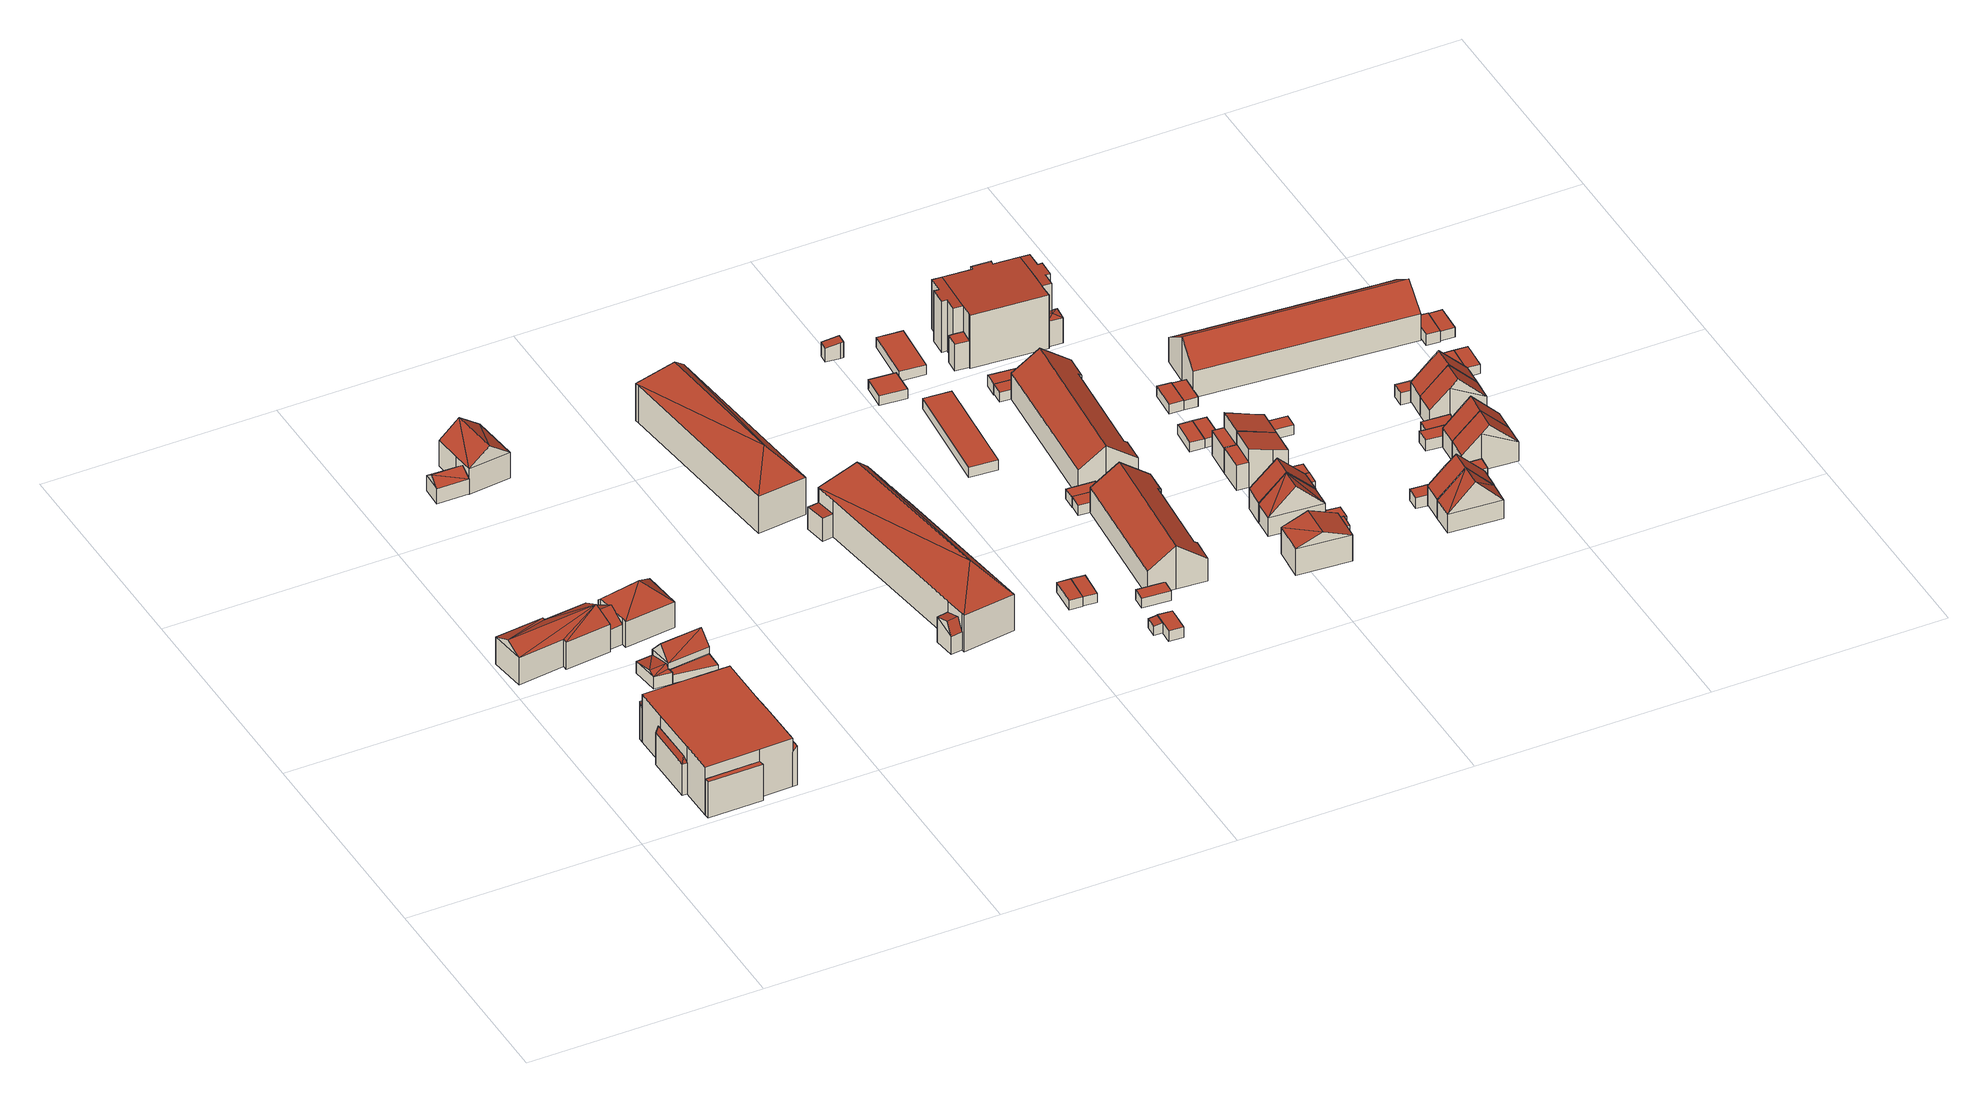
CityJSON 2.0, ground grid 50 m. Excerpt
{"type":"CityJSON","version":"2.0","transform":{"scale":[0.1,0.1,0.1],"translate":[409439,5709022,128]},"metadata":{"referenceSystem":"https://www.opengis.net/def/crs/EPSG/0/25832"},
"CityObjects":{
"building1":{"type":"Building","attributes":{"Gemeindeschluessel":"05978036","Geometrietyp2DReferenz":"3000","function":"31001_1000"},"children":["building1-1","building1-2","building1-3","building1-4","building1-5","building1-6"]},
"building1-1":{"type":"BuildingPart","attributes":{"roofType":"2100","measuredHeight":8.84},"parents":["building1"],"geometry":[{"type":"MultiSurface","lod":"2","boundaries":[[[0,1,2,3]],[[1,4,5,2]],[[4,6,7,5]],[[4,1,0,6]],[[7,3,2,5]],[[0,3,7,6]]],"semantics":{"surfaces":[{"type":"WallSurface"},{"type":"RoofSurface"},{"type":"GroundSurface"},{"type":"ClosureSurface"}],"values":[0,0,0,1,2,3]}}]},
"building1-2":{"type":"BuildingPart","attributes":{"roofType":"1000","measuredHeight":8.5},"parents":["building1"],"geometry":[{"type":"MultiSurface","lod":"2","boundaries":[[[8,9,10,11]],[[9,12,13,10]],[[14,8,11,15]],[[14,12,9,8]],[[11,10,13,15]],[[15,13,12,14]]],"semantics":{"surfaces":[{"type":"WallSurface"},{"type":"RoofSurface"},{"type":"GroundSurface"},{"type":"ClosureSurface"}],"values":[0,0,0,1,2,3]}}]},
"building1-3":{"type":"BuildingPart","attributes":{"roofType":"5000","measuredHeight":8.87},"parents":["building1"],"geometry":[{"type":"MultiSurface","lod":"2","boundaries":[[[16,17,18]],[[17,19,20,18]],[[19,21,22,20]],[[21,23,24,22]],[[23,25,26,24]],[[25,27,26]],[[23,21,19,28]],[[19,17,28]],[[17,16,27,25,23,28]],[[18,20,22,24,26]],[[16,18,26,27]]],"semantics":{"surfaces":[{"type":"WallSurface"},{"type":"RoofSurface"},{"type":"GroundSurface"},{"type":"ClosureSurface"}],"values":[0,0,0,0,0,0,1,1,1,2,3]}}]},
"building1-4":{"type":"BuildingPart","attributes":{"roofType":"2100","measuredHeight":9.19},"parents":["building1"],"geometry":[{"type":"MultiSurface","lod":"2","boundaries":[[[29,30,31,32]],[[33,34,35,36]],[[34,29,32,35]],[[34,33,30,29]],[[32,31,36,35]],[[36,31,30,33]]],"semantics":{"surfaces":[{"type":"WallSurface"},{"type":"RoofSurface"},{"type":"GroundSurface"},{"type":"ClosureSurface"}],"values":[0,0,0,1,2,3]}}]},
"building1-5":{"type":"BuildingPart","attributes":{"roofType":"1000","measuredHeight":11.31},"parents":["building1"],"geometry":[{"type":"MultiSurface","lod":"2","boundaries":[[[37,26,27]],[[37,38,0,3,26]],[[39,40,41,42,7,6]],[[43,44,33,36,45,46]],[[47,48,14,15,31,30]],[[49,50,18,13,12]],[[50,16,18]],[[49,48,47,44,43,40,39,38,37,50]],[[26,3,7,42,45,36,31,15,13,18]],[[27,16,50,37]],[[27,26,18,16]],[[6,0,38,39]],[[6,7,3,0]],[[46,41,40,43]],[[46,45,42,41]],[[30,33,44,47]],[[30,31,36,33]],[[12,14,48,49]],[[12,13,15,14]]],"semantics":{"surfaces":[{"type":"WallSurface"},{"type":"RoofSurface"},{"type":"GroundSurface"},{"type":"ClosureSurface"}],"values":[0,0,0,0,0,0,0,1,2,0,3,0,3,0,3,0,3,0,3]}}]},
"building1-6":{"type":"BuildingPart","attributes":{"roofType":"2100","measuredHeight":9.2},"parents":["building1"],"geometry":[{"type":"MultiSurface","lod":"2","boundaries":[[[41,51,52,42]],[[51,53,54,52]],[[53,46,45,54]],[[46,53,51,41]],[[42,52,54,45]],[[42,45,46,41]]],"semantics":{"surfaces":[{"type":"WallSurface"},{"type":"RoofSurface"},{"type":"GroundSurface"},{"type":"ClosureSurface"}],"values":[0,0,0,1,2,3]}}]},
"building2":{"type":"Building","attributes":{"Gemeindeschluessel":"05978036","Geometrietyp2DReferenz":"3000","function":"31001_1000","roofType":"5000","measuredHeight":8.28},"geometry":[{"type":"MultiSurface","lod":"2","boundaries":[[[55,56,57,58]],[[56,59,60,57]],[[59,61,62,60]],[[61,63,64,62]],[[63,65,66,64]],[[65,67,68,66]],[[67,69,70,68]],[[69,55,58,70]],[[59,71,61]],[[59,72,71]],[[56,72,59]],[[72,56,55]],[[71,65,63]],[[71,67,65]],[[71,69,67]],[[69,71,72]],[[63,61,71]],[[55,69,72]],[[58,57,60,62,64,66,68,70]]],"semantics":{"surfaces":[{"type":"WallSurface"},{"type":"RoofSurface"},{"type":"GroundSurface"}],"values":[0,0,0,0,0,0,0,0,1,1,1,1,1,1,1,1,0,0,2]}}]},
"building3":{"type":"Building","attributes":{"Gemeindeschluessel":"05978036","Geometrietyp2DReferenz":"3000","function":"31001_2460","roofType":"5000","measuredHeight":3.54},"geometry":[{"type":"MultiSurface","lod":"2","boundaries":[[[73,74,75,76]],[[74,77,78,75]],[[77,79,80,78]],[[79,81,82,80]],[[81,83,84,82]],[[83,73,76,84]],[[73,85,86]],[[85,73,83]],[[74,79,77]],[[74,81,79]],[[86,81,74]],[[81,86,85]],[[74,73,86]],[[83,81,85]],[[76,75,78,80,82,84]]],"semantics":{"surfaces":[{"type":"WallSurface"},{"type":"RoofSurface"},{"type":"GroundSurface"}],"values":[0,0,0,0,0,0,1,1,1,1,1,1,0,0,2]}}]},
"building4":{"type":"Building","attributes":{"Gemeindeschluessel":"05978036","Geometrietyp2DReferenz":"3000","function":"51009_1610","roofType":"2100","measuredHeight":2.32},"geometry":[{"type":"MultiSurface","lod":"2","boundaries":[[[87,88,89,90]],[[88,91,92,89]],[[91,93,94,92]],[[93,87,90,94]],[[93,91,88,87]],[[90,89,92,94]]],"semantics":{"surfaces":[{"type":"WallSurface"},{"type":"RoofSurface"},{"type":"GroundSurface"}],"values":[0,0,0,0,1,2]}}]},
"building5":{"type":"Building","attributes":{"Gemeindeschluessel":"05978036","Geometrietyp2DReferenz":"3000","function":"31001_1000","roofType":"5000","measuredHeight":7.01},"geometry":[{"type":"MultiSurface","lod":"2","boundaries":[[[95,96,97,98]],[[96,99,90,97]],[[99,100,101,90]],[[100,95,98,101]],[[102,103,96,95]],[[100,103,102]],[[103,100,99]],[[95,100,102]],[[99,96,103]],[[98,97,90,101]]],"semantics":{"surfaces":[{"type":"WallSurface"},{"type":"RoofSurface"},{"type":"GroundSurface"}],"values":[0,0,0,0,1,1,1,0,0,2]}}]},
"building6":{"type":"Building","attributes":{"Gemeindeschluessel":"05978036","Geometrietyp2DReferenz":"3000","function":"31001_1000"},"children":["building6-1","building6-2"]},
"building6-1":{"type":"BuildingPart","attributes":{"roofType":"4000","measuredHeight":10.62},"parents":["building6"],"geometry":[{"type":"MultiSurface","lod":"2","boundaries":[[[104,105,106,107]],[[105,108,109,106]],[[108,110,111,109]],[[110,112,113,114,111]],[[115,116,117,118,119]],[[116,104,107,117]],[[108,105,120]],[[110,108,120]],[[121,122,123,124,112,110,120]],[[105,104,116,115,121,120]],[[107,106,109,111,114,125,126,118,117]],[[127,122,121]],[[124,113,112]],[[125,114,113,124,123]],[[126,125,123,122,127]],[[115,119,127,121]],[[126,127,119,118]]],"semantics":{"surfaces":[{"type":"WallSurface"},{"type":"RoofSurface"},{"type":"GroundSurface"},{"type":"ClosureSurface"}],"values":[0,0,0,0,0,0,1,1,1,1,2,0,0,3,3,0,3]}}]},
"building6-2":{"type":"BuildingPart","attributes":{"roofType":"3100","measuredHeight":7.01},"parents":["building6"],"geometry":[{"type":"MultiSurface","lod":"2","boundaries":[[[113,128,129,114]],[[128,130,131,129]],[[130,132,133,131]],[[132,119,118,133]],[[130,128,113,124,134]],[[134,122,127,119,132,130]],[[125,114,129,131,133,118,126]],[[124,123,134]],[[113,114,125,123,124]],[[123,122,134]],[[125,126,127,122,123]],[[126,118,119,127]]],"semantics":{"surfaces":[{"type":"WallSurface"},{"type":"RoofSurface"},{"type":"GroundSurface"},{"type":"ClosureSurface"}],"values":[0,0,0,0,1,1,2,0,3,0,3,3]}}]},
"building7":{"type":"Building","attributes":{"Gemeindeschluessel":"05978036","Geometrietyp2DReferenz":"3000","function":"31001_1310","roofType":"3100","measuredHeight":5.34},"geometry":[{"type":"MultiSurface","lod":"2","boundaries":[[[135,136,137,138]],[[136,139,140,137]],[[139,141,142,140]],[[141,135,138,142]],[[139,136,143]],[[135,141,144]],[[143,135,144]],[[135,143,136]],[[139,144,141]],[[144,139,143]],[[138,137,140,142]]],"semantics":{"surfaces":[{"type":"WallSurface"},{"type":"RoofSurface"},{"type":"GroundSurface"}],"values":[0,0,0,0,0,0,1,1,1,1,2]}}]},
"building8":{"type":"Building","attributes":{"Gemeindeschluessel":"05978036","Geometrietyp2DReferenz":"3000","function":"31001_1000","roofType":"3100","measuredHeight":9.46},"geometry":[{"type":"MultiSurface","lod":"2","boundaries":[[[145,146,147,148]],[[146,149,150,147]],[[149,151,152,150]],[[151,153,154,152]],[[153,145,148,154]],[[153,155,145]],[[155,153,156]],[[156,146,155]],[[146,156,151,149]],[[145,155,146]],[[156,153,151]],[[148,147,150,152,154]]],"semantics":{"surfaces":[{"type":"WallSurface"},{"type":"RoofSurface"},{"type":"GroundSurface"}],"values":[0,0,0,0,0,1,1,1,1,0,0,2]}}]},
"building9":{"type":"Building","attributes":{"Gemeindeschluessel":"05978036","Geometrietyp2DReferenz":"3000","function":"31001_1000","roofType":"3200","measuredHeight":14.98},"geometry":[{"type":"MultiSurface","lod":"2","boundaries":[[[157,158,159,160]],[[158,161,162,159]],[[161,163,164,162]],[[163,165,166,164]],[[165,157,160,166]],[[158,157,167]],[[165,163,168]],[[167,165,168]],[[165,167,157]],[[163,167,168]],[[167,163,161,158]],[[160,159,162,164,166]]],"semantics":{"surfaces":[{"type":"WallSurface"},{"type":"RoofSurface"},{"type":"GroundSurface"}],"values":[0,0,0,0,0,1,1,1,1,1,1,2]}}]},
"building10":{"type":"Building","attributes":{"Gemeindeschluessel":"05978036","Geometrietyp2DReferenz":"3000","function":"31001_1000"},"children":["building10-1","building10-2","building10-3"]},
"building10-1":{"type":"BuildingPart","attributes":{"roofType":"3200","measuredHeight":15.21},"parents":["building10"],"geometry":[{"type":"MultiSurface","lod":"2","boundaries":[[[169,170,171,172,173,174]],[[175,176,177,178,179]],[[176,180,181,177]],[[180,182,183,181]],[[182,184,185,183]],[[184,186,187,185]],[[186,188,189,187]],[[188,190,191,189]],[[190,192,193,191]],[[192,194,195,193]],[[194,196,197,195]],[[196,198,199,200,197]],[[180,176,201]],[[196,194,202]],[[176,202,201]],[[202,176,175,170,169,198,196]],[[202,180,201]],[[180,202,194,192,190,188,186,184,182]],[[200,173,172,178,177,181,183,185,187,189,191,193,195,197]],[[174,203,199,198,169]],[[174,173,200,199]],[[174,199,203]],[[179,171,170,175]],[[179,178,172,171]]],"semantics":{"surfaces":[{"type":"WallSurface"},{"type":"RoofSurface"},{"type":"GroundSurface"},{"type":"ClosureSurface"}],"values":[0,0,0,0,0,0,0,0,0,0,0,0,1,1,1,1,1,1,2,0,3,3,0,3]}}]},
"building10-2":{"type":"BuildingPart","attributes":{"roofType":"2100","measuredHeight":5.52},"parents":["building10"],"geometry":[{"type":"MultiSurface","lod":"2","boundaries":[[[171,204,205,172]],[[204,206,207,205]],[[206,179,178,207]],[[206,204,171,179]],[[178,172,205,207]],[[172,178,179,171]]],"semantics":{"surfaces":[{"type":"WallSurface"},{"type":"RoofSurface"},{"type":"GroundSurface"},{"type":"ClosureSurface"}],"values":[0,0,0,1,2,3]}}]},
"building10-3":{"type":"BuildingPart","attributes":{"roofType":"3100","measuredHeight":7},"parents":["building10"],"geometry":[{"type":"MultiSurface","lod":"2","boundaries":[[[208,174,173,209]],[[199,210,211,200]],[[210,208,209,211]],[[208,210,212]],[[174,208,212,203]],[[210,199,203,212]],[[209,173,200,211]],[[199,200,173,174]],[[199,174,203]]],"semantics":{"surfaces":[{"type":"WallSurface"},{"type":"RoofSurface"},{"type":"GroundSurface"},{"type":"ClosureSurface"}],"values":[0,0,0,0,1,1,2,3,3]}}]},
"building11":{"type":"Building","attributes":{"Gemeindeschluessel":"05978036","Geometrietyp2DReferenz":"3000","function":"31001_2460","roofType":"1000","measuredHeight":2.28},"geometry":[{"type":"MultiSurface","lod":"2","boundaries":[[[213,214,215,216]],[[214,217,218,215]],[[217,219,220,218]],[[219,213,216,220]],[[219,217,214,213]],[[216,215,218,220]]],"semantics":{"surfaces":[{"type":"WallSurface"},{"type":"RoofSurface"},{"type":"GroundSurface"}],"values":[0,0,0,0,1,2]}}]},
"building12":{"type":"Building","attributes":{"Gemeindeschluessel":"05978036","Geometrietyp2DReferenz":"3000","function":"31001_2460","roofType":"1000","measuredHeight":2.22},"geometry":[{"type":"MultiSurface","lod":"2","boundaries":[[[213,219,221,222]],[[219,223,224,221]],[[223,225,226,224]],[[225,213,222,226]],[[225,223,219,213]],[[222,221,224,226]]],"semantics":{"surfaces":[{"type":"WallSurface"},{"type":"RoofSurface"},{"type":"GroundSurface"}],"values":[0,0,0,0,1,2]}}]},
"building13":{"type":"Building","attributes":{"Gemeindeschluessel":"05978036","Geometrietyp2DReferenz":"3000","function":"31001_1310","roofType":"2100","measuredHeight":2.44},"geometry":[{"type":"MultiSurface","lod":"2","boundaries":[[[227,228,229,230]],[[228,231,232,229]],[[231,233,234,232]],[[233,227,230,234]],[[233,231,228,227]],[[230,229,232,234]]],"semantics":{"surfaces":[{"type":"WallSurface"},{"type":"RoofSurface"},{"type":"GroundSurface"}],"values":[0,0,0,0,1,2]}}]},
"building14":{"type":"Building","attributes":{"Gemeindeschluessel":"05978036","Geometrietyp2DReferenz":"3000","function":"51009_1610","roofType":"1000","measuredHeight":2.45},"geometry":[{"type":"MultiSurface","lod":"2","boundaries":[[[235,236,232,237]],[[236,238,229,232]],[[238,239,240,229]],[[239,241,242,240]],[[241,243,244,242]],[[243,235,237,244]],[[243,241,239,238,236,235]],[[237,232,229,240,242,244]]],"semantics":{"surfaces":[{"type":"WallSurface"},{"type":"RoofSurface"},{"type":"GroundSurface"}],"values":[0,0,0,0,0,0,1,2]}}]},
"building15":{"type":"Building","attributes":{"Gemeindeschluessel":"05978036","Geometrietyp2DReferenz":"3000","function":"31001_2460","roofType":"1000","measuredHeight":2.28},"geometry":[{"type":"MultiSurface","lod":"2","boundaries":[[[245,246,247,248]],[[246,249,250,247]],[[249,251,252,250]],[[251,245,248,252]],[[251,249,246,245]],[[248,247,250,252]]],"semantics":{"surfaces":[{"type":"WallSurface"},{"type":"RoofSurface"},{"type":"GroundSurface"}],"values":[0,0,0,0,1,2]}}]},
"building16":{"type":"Building","attributes":{"Gemeindeschluessel":"05978036","Geometrietyp2DReferenz":"3000","function":"31001_2460","roofType":"1000","measuredHeight":2.43},"geometry":[{"type":"MultiSurface","lod":"2","boundaries":[[[253,254,255,256]],[[254,257,258,255]],[[257,259,260,258]],[[259,253,256,260]],[[259,257,254,253]],[[256,255,258,260]]],"semantics":{"surfaces":[{"type":"WallSurface"},{"type":"RoofSurface"},{"type":"GroundSurface"}],"values":[0,0,0,0,1,2]}}]},
"building17":{"type":"Building","attributes":{"Gemeindeschluessel":"05978036","Geometrietyp2DReferenz":"3000","function":"31001_2460","roofType":"1000","measuredHeight":2.25},"geometry":[{"type":"MultiSurface","lod":"2","boundaries":[[[261,262,263,264]],[[262,265,266,263]],[[265,267,268,266]],[[267,261,264,268]],[[267,265,262,261]],[[264,263,266,268]]],"semantics":{"surfaces":[{"type":"WallSurface"},{"type":"RoofSurface"},{"type":"GroundSurface"}],"values":[0,0,0,0,1,2]}}]},
"building18":{"type":"Building","attributes":{"Gemeindeschluessel":"05978036","Geometrietyp2DReferenz":"3000","function":"31001_2500","roofType":"2100","measuredHeight":3.67},"geometry":[{"type":"MultiSurface","lod":"2","boundaries":[[[269,270,271,272]],[[270,273,274,271]],[[273,275,276,274]],[[275,277,278,276]],[[277,269,272,278]],[[277,275,273,270,269]],[[272,271,274,276,278]]],"semantics":{"surfaces":[{"type":"WallSurface"},{"type":"RoofSurface"},{"type":"GroundSurface"}],"values":[0,0,0,0,0,1,2]}}]},
"building19":{"type":"Building","attributes":{"Gemeindeschluessel":"05978036","Geometrietyp2DReferenz":"3000","function":"31001_1000","roofType":"3100","measuredHeight":10.13},"geometry":[{"type":"MultiSurface","lod":"2","boundaries":[[[279,280,281,282]],[[280,283,284,281]],[[283,285,286,284]],[[285,287,288,286]],[[287,289,290,288]],[[289,291,292,290]],[[291,293,294,292]],[[293,295,296,294]],[[295,297,298,296]],[[297,279,282,298]],[[293,291,289,287]],[[287,285,283,280,279,297,295,293]],[[282,281,284,286,288,290,292,294,296,298]]],"semantics":{"surfaces":[{"type":"WallSurface"},{"type":"RoofSurface"},{"type":"GroundSurface"}],"values":[0,0,0,0,0,0,0,0,0,0,1,1,2]}}]},
"building20":{"type":"Building","attributes":{"Gemeindeschluessel":"05978036","Geometrietyp2DReferenz":"3000","function":"31001_2460","roofType":"1000","measuredHeight":2.36},"geometry":[{"type":"MultiSurface","lod":"2","boundaries":[[[299,300,301,302]],[[300,303,304,301]],[[303,305,306,304]],[[305,299,302,306]],[[305,303,300,299]],[[302,301,304,306]]],"semantics":{"surfaces":[{"type":"WallSurface"},{"type":"RoofSurface"},{"type":"GroundSurface"}],"values":[0,0,0,0,1,2]}}]},
"building21":{"type":"Building","attributes":{"Gemeindeschluessel":"05978036","Geometrietyp2DReferenz":"3000","function":"31001_2460","roofType":"1000","measuredHeight":2.27},"geometry":[{"type":"MultiSurface","lod":"2","boundaries":[[[307,308,309,310]],[[308,311,312,309]],[[311,313,314,312]],[[313,307,310,314]],[[313,311,308,307]],[[310,309,312,314]]],"semantics":{"surfaces":[{"type":"WallSurface"},{"type":"RoofSurface"},{"type":"GroundSurface"}],"values":[0,0,0,0,1,2]}}]},
"building22":{"type":"Building","attributes":{"Gemeindeschluessel":"05978036","Geometrietyp2DReferenz":"3000","function":"31001_2460","roofType":"1000","measuredHeight":2.32},"geometry":[{"type":"MultiSurface","lod":"2","boundaries":[[[315,316,317,318]],[[316,319,320,317]],[[319,321,322,320]],[[321,315,318,322]],[[321,319,316,315]],[[318,317,320,322]]],"semantics":{"surfaces":[{"type":"WallSurface"},{"type":"RoofSurface"},{"type":"GroundSurface"}],"values":[0,0,0,0,1,2]}}]},
"building23":{"type":"Building","attributes":{"Gemeindeschluessel":"05978036","Geometrietyp2DReferenz":"3000","function":"31001_1000","roofType":"3100","measuredHeight":10.36},"geometry":[{"type":"MultiSurface","lod":"2","boundaries":[[[323,324,325,326]],[[324,327,328,325]],[[327,329,330,328]],[[329,331,332,330]],[[331,333,334,332]],[[333,335,336,334]],[[335,337,338,336]],[[337,339,340,338]],[[339,341,342,340]],[[341,343,344,342]],[[343,323,326,344]],[[339,337,335,333,331]],[[331,329,327,324,323,343,341,339]],[[326,325,328,330,332,334,336,338,340,342,344]]],"semantics":{"surfaces":[{"type":"WallSurface"},{"type":"RoofSurface"},{"type":"GroundSurface"}],"values":[0,0,0,0,0,0,0,0,0,0,0,1,1,2]}}]},
"building24":{"type":"Building","attributes":{"Gemeindeschluessel":"05978036","Geometrietyp2DReferenz":"3000","function":"51009_1610","roofType":"1000","measuredHeight":6.27},"geometry":[{"type":"MultiSurface","lod":"2","boundaries":[[[345,346,347,348]],[[346,349,350,347]],[[349,351,352,350]],[[351,353,354,352]],[[353,345,348,354]],[[353,351,349,346,345]],[[348,347,350,352,354]]],"semantics":{"surfaces":[{"type":"WallSurface"},{"type":"RoofSurface"},{"type":"GroundSurface"}],"values":[0,0,0,0,0,1,2]}}]},
"building25":{"type":"Building","attributes":{"Gemeindeschluessel":"05978036","Geometrietyp2DReferenz":"3000","function":"31001_2460","roofType":"1000","measuredHeight":2.28},"geometry":[{"type":"MultiSurface","lod":"2","boundaries":[[[355,356,357,358]],[[356,359,338,357]],[[359,360,361,338]],[[360,355,358,361]],[[360,359,356,355]],[[358,357,338,361]]],"semantics":{"surfaces":[{"type":"WallSurface"},{"type":"RoofSurface"},{"type":"GroundSurface"}],"values":[0,0,0,0,1,2]}}]},
"building26":{"type":"Building","attributes":{"Gemeindeschluessel":"05978036","Geometrietyp2DReferenz":"3000","function":"31001_2460","roofType":"1000","measuredHeight":2.64},"geometry":[{"type":"MultiSurface","lod":"2","boundaries":[[[355,362,363,364]],[[362,365,366,363]],[[365,356,367,366]],[[356,355,364,367]],[[356,365,362,355]],[[364,363,366,367]]],"semantics":{"surfaces":[{"type":"WallSurface"},{"type":"RoofSurface"},{"type":"GroundSurface"}],"values":[0,0,0,0,1,2]}}]},
"building27":{"type":"Building","attributes":{"Gemeindeschluessel":"05978036","Geometrietyp2DReferenz":"3000","function":"31001_1000","roofType":"5000","measuredHeight":8.56},"geometry":[{"type":"MultiSurface","lod":"2","boundaries":[[[368,369,370,371]],[[369,372,373,370]],[[372,374,375,373]],[[374,368,371,375]],[[369,368,376,377]],[[374,377,376]],[[377,374,372]],[[372,369,377]],[[368,374,376]],[[371,370,373,375]]],"semantics":{"surfaces":[{"type":"WallSurface"},{"type":"RoofSurface"},{"type":"GroundSurface"}],"values":[0,0,0,0,1,1,1,0,0,2]}}]},
"building28":{"type":"Building","attributes":{"Gemeindeschluessel":"05978036","Geometrietyp2DReferenz":"3000","function":"31001_1000","roofType":"5000","measuredHeight":10.18},"geometry":[{"type":"MultiSurface","lod":"2","boundaries":[[[378,379,380,381]],[[379,382,383,380]],[[382,384,385,383]],[[384,386,387,385]],[[386,378,381,387]],[[379,384,382]],[[388,384,379]],[[384,388,389]],[[386,388,378]],[[388,386,389]],[[386,384,389]],[[379,378,388]],[[381,380,383,385,387]]],"semantics":{"surfaces":[{"type":"WallSurface"},{"type":"RoofSurface"},{"type":"GroundSurface"}],"values":[0,0,0,0,0,1,1,1,1,1,0,0,2]}}]},
"building29":{"type":"Building","attributes":{"Gemeindeschluessel":"05978036","Geometrietyp2DReferenz":"3000","function":"31001_1000"},"children":["building29-1","building29-2","building29-3"]},
"building29-1":{"type":"BuildingPart","attributes":{"roofType":"2100","measuredHeight":12.57},"parents":["building29"],"geometry":[{"type":"MultiSurface","lod":"2","boundaries":[[[390,391,392,393]],[[391,394,395,392]],[[394,396,397,395]],[[396,398,354,397]],[[398,399,352,354]],[[400,401,402,403]],[[400,404,405,401]],[[404,406,407,405]],[[406,408,409,407]],[[408,410,411,409]],[[410,408,406,404,400,403,399,398,396,394,391,390,412]],[[393,392,395,397,354,352,402,401,405,407,409,411]],[[403,402,352,399]],[[393,411,410,412,390]]],"semantics":{"surfaces":[{"type":"WallSurface"},{"type":"RoofSurface"},{"type":"GroundSurface"},{"type":"ClosureSurface"}],"values":[0,0,0,0,0,0,0,0,0,0,1,2,3,3]}}]},
"building29-2":{"type":"BuildingPart","attributes":{"roofType":"2100","measuredHeight":12.33},"parents":["building29"],"geometry":[{"type":"MultiSurface","lod":"2","boundaries":[[[399,413,350,352]],[[413,414,415,350]],[[414,416,417,415]],[[416,418,419,417]],[[418,420,421,419]],[[420,422,423,421]],[[422,403,402,423]],[[422,420,418,416,414,413,399,403]],[[402,352,350,415,417,419,421,423]],[[399,352,402,403]]],"semantics":{"surfaces":[{"type":"WallSurface"},{"type":"RoofSurface"},{"type":"GroundSurface"},{"type":"ClosureSurface"}],"values":[0,0,0,0,0,0,0,1,2,3]}}]},
"building29-3":{"type":"BuildingPart","attributes":{"roofType":"2100","measuredHeight":12.34},"parents":["building29"],"geometry":[{"type":"MultiSurface","lod":"2","boundaries":[[[410,424,425,411]],[[424,426,427,425]],[[426,428,429,427]],[[428,430,431,429]],[[430,432,433,431]],[[432,434,435,433]],[[434,390,393,435]],[[434,432,430,428,426,424,410,412,390]],[[393,411,425,427,429,431,433,435]],[[410,411,393,390,412]]],"semantics":{"surfaces":[{"type":"WallSurface"},{"type":"RoofSurface"},{"type":"GroundSurface"},{"type":"ClosureSurface"}],"values":[0,0,0,0,0,0,0,1,2,3]}}]},
"building30":{"type":"Building","attributes":{"Gemeindeschluessel":"05978036","Geometrietyp2DReferenz":"3000","function":"31001_2460","roofType":"1000","measuredHeight":2.67},"geometry":[{"type":"MultiSurface","lod":"2","boundaries":[[[436,437,438,439]],[[437,440,441,438]],[[440,442,443,441]],[[442,444,445,443]],[[444,436,439,445]],[[444,442,440,437,436]],[[439,438,441,443,445]]],"semantics":{"surfaces":[{"type":"WallSurface"},{"type":"RoofSurface"},{"type":"GroundSurface"}],"values":[0,0,0,0,0,1,2]}}]},
"building31":{"type":"Building","attributes":{"Gemeindeschluessel":"05978036","Geometrietyp2DReferenz":"3000","function":"31001_1000","roofType":"3100","measuredHeight":10.28},"geometry":[{"type":"MultiSurface","lod":"2","boundaries":[[[446,447,448,449]],[[447,450,451,448]],[[450,452,453,451]],[[452,454,455,453]],[[454,456,457,455]],[[456,458,459,457]],[[458,446,449,459]],[[454,452,450,447]],[[447,446,458,456,454]],[[449,448,451,453,455,457,459]]],"semantics":{"surfaces":[{"type":"WallSurface"},{"type":"RoofSurface"},{"type":"GroundSurface"}],"values":[0,0,0,0,0,0,0,1,1,2]}}]},
"building32":{"type":"Building","attributes":{"Gemeindeschluessel":"05978036","Geometrietyp2DReferenz":"3000","function":"31001_2460","roofType":"1000","measuredHeight":2.59},"geometry":[{"type":"MultiSurface","lod":"2","boundaries":[[[460,461,462,463]],[[461,464,385,462]],[[464,465,383,385]],[[465,466,467,383]],[[466,468,469,467]],[[468,460,463,469]],[[468,466,465,464,461,460]],[[463,462,385,383,467,469]]],"semantics":{"surfaces":[{"type":"WallSurface"},{"type":"RoofSurface"},{"type":"GroundSurface"}],"values":[0,0,0,0,0,0,1,2]}}]},
"building33":{"type":"Building","attributes":{"Gemeindeschluessel":"05978036","Geometrietyp2DReferenz":"3000","function":"31001_2460","roofType":"1000","measuredHeight":2.21},"geometry":[{"type":"MultiSurface","lod":"2","boundaries":[[[470,471,472,473]],[[471,474,475,472]],[[474,476,477,475]],[[476,470,473,477]],[[476,474,471,470]],[[473,472,475,477]]],"semantics":{"surfaces":[{"type":"WallSurface"},{"type":"RoofSurface"},{"type":"GroundSurface"}],"values":[0,0,0,0,1,2]}}]},
"building34":{"type":"Building","attributes":{"Gemeindeschluessel":"05978036","Geometrietyp2DReferenz":"3000","function":"31001_1000"},"children":["building34-1","building34-2"]},
"building34-1":{"type":"BuildingPart","attributes":{"roofType":"1000","measuredHeight":6.04},"parents":["building34"],"geometry":[{"type":"MultiSurface","lod":"2","boundaries":[[[478,479,480,481]],[[479,482,483,480]],[[484,478,481,485]],[[484,482,479,478]],[[481,480,483,485]],[[485,483,482,484]]],"semantics":{"surfaces":[{"type":"WallSurface"},{"type":"RoofSurface"},{"type":"GroundSurface"},{"type":"ClosureSurface"}],"values":[0,0,0,1,2,3]}}]},
"building34-2":{"type":"BuildingPart","attributes":{"roofType":"2100","measuredHeight":9.17},"parents":["building34"],"geometry":[{"type":"MultiSurface","lod":"2","boundaries":[[[486,487,488,483,482]],[[487,489,490,488]],[[489,491,492,490]],[[491,493,484,485,492]],[[491,489,487,486,493]],[[485,483,488,490,492]],[[482,484,493,486]],[[482,483,485,484]]],"semantics":{"surfaces":[{"type":"WallSurface"},{"type":"RoofSurface"},{"type":"GroundSurface"},{"type":"ClosureSurface"}],"values":[0,0,0,0,1,2,0,3]}}]},
"building35":{"type":"Building","attributes":{"Gemeindeschluessel":"05978036","Geometrietyp2DReferenz":"3000","function":"31001_2460","roofType":"1000","measuredHeight":2.21},"geometry":[{"type":"MultiSurface","lod":"2","boundaries":[[[470,476,477,473]],[[476,494,495,477]],[[494,496,497,495]],[[496,470,473,497]],[[496,494,476,470]],[[473,477,495,497]]],"semantics":{"surfaces":[{"type":"WallSurface"},{"type":"RoofSurface"},{"type":"GroundSurface"}],"values":[0,0,0,0,1,2]}}]},
"building36":{"type":"Building","attributes":{"Gemeindeschluessel":"05978036","Geometrietyp2DReferenz":"3000","function":"31001_1000"},"children":["building36-1","building36-2"]},
"building36-1":{"type":"BuildingPart","attributes":{"roofType":"2100","measuredHeight":9.27},"parents":["building36"],"geometry":[{"type":"MultiSurface","lod":"2","boundaries":[[[487,498,499,483,488]],[[500,501,502,503,504]],[[501,505,506,502]],[[505,487,488,506]],[[505,501,500,498,487]],[[488,483,503,502,506]],[[504,499,498,500]],[[504,503,483,499]]],"semantics":{"surfaces":[{"type":"WallSurface"},{"type":"RoofSurface"},{"type":"GroundSurface"},{"type":"ClosureSurface"}],"values":[0,0,0,0,1,2,0,3]}}]},
"building36-2":{"type":"BuildingPart","attributes":{"roofType":"1000","measuredHeight":5.83},"parents":["building36"],"geometry":[{"type":"MultiSurface","lod":"2","boundaries":[[[507,508,509,480]],[[508,504,503,509]],[[499,507,480,483]],[[499,504,508,507]],[[480,509,503,483]],[[483,503,504,499]]],"semantics":{"surfaces":[{"type":"WallSurface"},{"type":"RoofSurface"},{"type":"GroundSurface"},{"type":"ClosureSurface"}],"values":[0,0,0,1,2,3]}}]},
"building37":{"type":"Building","attributes":{"Gemeindeschluessel":"05978036","Geometrietyp2DReferenz":"3000","function":"31001_2460","roofType":"1000","measuredHeight":2.4},"geometry":[{"type":"MultiSurface","lod":"2","boundaries":[[[510,511,512,457]],[[511,513,514,512]],[[513,515,516,514]],[[515,517,459,516]],[[517,510,457,459]],[[517,515,513,511,510]],[[457,512,514,516,459]]],"semantics":{"surfaces":[{"type":"WallSurface"},{"type":"RoofSurface"},{"type":"GroundSurface"}],"values":[0,0,0,0,0,1,2]}}]},
"building38":{"type":"Building","attributes":{"Gemeindeschluessel":"05978036","Geometrietyp2DReferenz":"3000","function":"51009_1610","roofType":"5000","measuredHeight":6.45},"geometry":[{"type":"MultiSurface","lod":"2","boundaries":[[[518,519,520,521]],[[519,522,523,520]],[[522,524,525,523]],[[524,526,527,525]],[[526,518,521,527]],[[528,526,524]],[[528,524,522]],[[519,528,522]],[[528,519,518]],[[528,518,526]],[[521,520,523,525,527]]],"semantics":{"surfaces":[{"type":"WallSurface"},{"type":"RoofSurface"},{"type":"GroundSurface"}],"values":[0,0,0,0,0,1,1,1,1,1,2]}}]},
"building39":{"type":"Building","attributes":{"Gemeindeschluessel":"05978036","Geometrietyp2DReferenz":"3000","function":"31001_2460","roofType":"1000","measuredHeight":2.31},"geometry":[{"type":"MultiSurface","lod":"2","boundaries":[[[529,530,531,512]],[[530,532,533,531]],[[532,534,535,533]],[[534,536,514,535]],[[536,529,512,514]],[[536,534,532,530,529]],[[512,531,533,535,514]]],"semantics":{"surfaces":[{"type":"WallSurface"},{"type":"RoofSurface"},{"type":"GroundSurface"}],"values":[0,0,0,0,0,1,2]}}]},
"building40":{"type":"Building","attributes":{"Gemeindeschluessel":"05978036","Geometrietyp2DReferenz":"3000","function":"31001_2460","roofType":"1000","measuredHeight":2.27},"geometry":[{"type":"MultiSurface","lod":"2","boundaries":[[[537,538,539,540]],[[538,541,542,539]],[[541,543,544,542]],[[543,537,540,544]],[[543,541,538,537]],[[540,539,542,544]]],"semantics":{"surfaces":[{"type":"WallSurface"},{"type":"RoofSurface"},{"type":"GroundSurface"}],"values":[0,0,0,0,1,2]}}]},
"building41":{"type":"Building","attributes":{"Gemeindeschluessel":"05978036","Geometrietyp2DReferenz":"3000","function":"31001_2460","roofType":"1000","measuredHeight":2.24},"geometry":[{"type":"MultiSurface","lod":"2","boundaries":[[[545,546,544,540]],[[546,547,548,544]],[[547,549,550,548]],[[549,545,540,550]],[[549,547,546,545]],[[540,544,548,550]]],"semantics":{"surfaces":[{"type":"WallSurface"},{"type":"RoofSurface"},{"type":"GroundSurface"}],"values":[0,0,0,0,1,2]}}]},
"building42":{"type":"Building","attributes":{"Gemeindeschluessel":"05978036","Geometrietyp2DReferenz":"3000","function":"31001_2460","roofType":"1000","measuredHeight":2.35},"geometry":[{"type":"MultiSurface","lod":"2","boundaries":[[[551,552,553,502]],[[552,554,555,553]],[[554,556,557,555]],[[556,558,506,557]],[[558,551,502,506]],[[558,556,554,552,551]],[[502,553,555,557,506]]],"semantics":{"surfaces":[{"type":"WallSurface"},{"type":"RoofSurface"},{"type":"GroundSurface"}],"values":[0,0,0,0,0,1,2]}}]},
"building43":{"type":"Building","attributes":{"Gemeindeschluessel":"05978036","Geometrietyp2DReferenz":"3000","function":"31001_2460","roofType":"1000","measuredHeight":2.6},"geometry":[{"type":"MultiSurface","lod":"2","boundaries":[[[559,560,561,562]],[[560,563,564,561]],[[563,565,566,564]],[[565,567,568,566]],[[567,559,562,568]],[[567,565,563,560,559]],[[562,561,564,566,568]]],"semantics":{"surfaces":[{"type":"WallSurface"},{"type":"RoofSurface"},{"type":"GroundSurface"}],"values":[0,0,0,0,0,1,2]}}]},
"building44":{"type":"Building","attributes":{"Gemeindeschluessel":"05978036","Geometrietyp2DReferenz":"3000","function":"31001_1000","roofType":"3100","measuredHeight":10.29},"geometry":[{"type":"MultiSurface","lod":"2","boundaries":[[[569,570,571,572]],[[570,573,574,571]],[[573,575,576,574]],[[575,569,572,576]],[[573,570,577]],[[569,575,578]],[[577,569,578]],[[569,577,570]],[[573,578,575]],[[578,573,577]],[[572,571,574,576]]],"semantics":{"surfaces":[{"type":"WallSurface"},{"type":"RoofSurface"},{"type":"GroundSurface"}],"values":[0,0,0,0,0,0,1,1,1,1,2]}}]},
"building45":{"type":"Building","attributes":{"Gemeindeschluessel":"05978036","Geometrietyp2DReferenz":"3000","function":"31001_1000","roofType":"3100","measuredHeight":10.26},"geometry":[{"type":"MultiSurface","lod":"2","boundaries":[[[579,580,576,581]],[[580,582,583,576]],[[582,584,585,583]],[[584,586,587,585]],[[586,588,589,587]],[[588,590,572,589]],[[590,579,581,572]],[[586,584,582,580,579]],[[579,590,588,586]],[[581,576,583,585,587,589,572]]],"semantics":{"surfaces":[{"type":"WallSurface"},{"type":"RoofSurface"},{"type":"GroundSurface"}],"values":[0,0,0,0,0,0,0,1,1,2]}}]},
"building46":{"type":"Building","attributes":{"Gemeindeschluessel":"05978036","Geometrietyp2DReferenz":"3000","function":"31001_1310","roofType":"1000","measuredHeight":2.62},"geometry":[{"type":"MultiSurface","lod":"2","boundaries":[[[591,592,593,594]],[[592,595,596,593]],[[595,597,598,596]],[[597,591,594,598]],[[597,595,592,591]],[[594,593,596,598]]],"semantics":{"surfaces":[{"type":"WallSurface"},{"type":"RoofSurface"},{"type":"GroundSurface"}],"values":[0,0,0,0,1,2]}}]},
"building47":{"type":"Building","attributes":{"Gemeindeschluessel":"05978036","Geometrietyp2DReferenz":"3000","function":"31001_2460","roofType":"1000","measuredHeight":2.54},"geometry":[{"type":"MultiSurface","lod":"2","boundaries":[[[599,600,601,602]],[[600,603,604,601]],[[603,605,606,604]],[[605,607,608,606]],[[607,609,610,608]],[[609,599,602,610]],[[609,607,605,603,600,599]],[[602,601,604,606,608,610]]],"semantics":{"surfaces":[{"type":"WallSurface"},{"type":"RoofSurface"},{"type":"GroundSurface"}],"values":[0,0,0,0,0,0,1,2]}}]},
"building48":{"type":"Building","attributes":{"Gemeindeschluessel":"05978036","Geometrietyp2DReferenz":"3000","function":"31001_1000","roofType":"3100","measuredHeight":10.47},"geometry":[{"type":"MultiSurface","lod":"2","boundaries":[[[611,612,613,614]],[[612,615,616,613]],[[615,617,618,616]],[[617,619,620,618]],[[619,621,622,620]],[[621,623,624,622]],[[623,625,626,624]],[[625,627,628,626]],[[627,629,630,628]],[[629,611,614,630]],[[625,623,621,619]],[[619,617,615,612,611,629,627,625]],[[614,613,616,618,620,622,624,626,628,630]]],"semantics":{"surfaces":[{"type":"WallSurface"},{"type":"RoofSurface"},{"type":"GroundSurface"}],"values":[0,0,0,0,0,0,0,0,0,0,1,1,2]}}]},
"building49":{"type":"Building","attributes":{"Gemeindeschluessel":"05978036","Geometrietyp2DReferenz":"3000","function":"31001_2460","roofType":"1000","measuredHeight":2.24},"geometry":[{"type":"MultiSurface","lod":"2","boundaries":[[[631,632,633,604]],[[632,634,635,633]],[[634,636,637,635]],[[636,638,606,637]],[[638,631,604,606]],[[638,636,634,632,631]],[[604,633,635,637,606]]],"semantics":{"surfaces":[{"type":"WallSurface"},{"type":"RoofSurface"},{"type":"GroundSurface"}],"values":[0,0,0,0,0,1,2]}}]},
"building50":{"type":"Building","attributes":{"Gemeindeschluessel":"05978036","Geometrietyp2DReferenz":"3000","function":"31001_1000","roofType":"5000","measuredHeight":10.33},"geometry":[{"type":"MultiSurface","lod":"2","boundaries":[[[639,640,641,642]],[[640,643,644,641]],[[643,645,646,644]],[[645,647,648,646]],[[647,639,642,648]],[[645,643,649,650]],[[647,650,649,640,639]],[[647,645,650]],[[643,640,649]],[[642,641,644,646,648]]],"semantics":{"surfaces":[{"type":"WallSurface"},{"type":"RoofSurface"},{"type":"GroundSurface"}],"values":[0,0,0,0,0,1,1,0,0,2]}}]},
"building51":{"type":"Building","attributes":{"Gemeindeschluessel":"05978036","Geometrietyp2DReferenz":"3000","function":"31001_1000","roofType":"3100","measuredHeight":10.33},"geometry":[{"type":"MultiSurface","lod":"2","boundaries":[[[649,651,641,652]],[[651,653,610,641]],[[653,654,608,610]],[[654,655,656,608]],[[655,657,658,656]],[[657,643,644,658]],[[643,649,652,644]],[[655,654,653,651,649]],[[649,643,657,655]],[[652,641,610,608,656,658,644]]],"semantics":{"surfaces":[{"type":"WallSurface"},{"type":"RoofSurface"},{"type":"GroundSurface"}],"values":[0,0,0,0,0,0,0,1,1,2]}}]},
"building52":{"type":"Building","attributes":{"Gemeindeschluessel":"05978036","Geometrietyp2DReferenz":"3000","function":"31001_2460","roofType":"1000","measuredHeight":2.76},"geometry":[{"type":"MultiSurface","lod":"2","boundaries":[[[659,660,661,662]],[[660,663,664,661]],[[663,665,666,664]],[[665,667,668,666]],[[667,659,662,668]],[[667,665,663,660,659]],[[662,661,664,666,668]]],"semantics":{"surfaces":[{"type":"WallSurface"},{"type":"RoofSurface"},{"type":"GroundSurface"}],"values":[0,0,0,0,0,1,2]}}]},
"building53":{"type":"Building","attributes":{"Gemeindeschluessel":"05978036","Geometrietyp2DReferenz":"3000","function":"31001_1000","roofType":"5000","measuredHeight":10.19},"geometry":[{"type":"MultiSurface","lod":"2","boundaries":[[[669,670,671,672]],[[670,673,674,671]],[[673,675,676,674]],[[675,677,678,676]],[[677,669,672,678]],[[675,673,679,680]],[[677,680,679,670,669]],[[677,675,680]],[[673,670,679]],[[672,671,674,676,678]]],"semantics":{"surfaces":[{"type":"WallSurface"},{"type":"RoofSurface"},{"type":"GroundSurface"}],"values":[0,0,0,0,0,1,1,0,0,2]}}]},
"building54":{"type":"Building","attributes":{"Gemeindeschluessel":"05978036","Geometrietyp2DReferenz":"3000","function":"31001_1000","roofType":"3100","measuredHeight":10.27},"geometry":[{"type":"MultiSurface","lod":"2","boundaries":[[[681,682,683,684]],[[682,685,686,683]],[[685,687,688,686]],[[687,689,690,688]],[[689,691,692,690]],[[691,673,693,692]],[[673,681,684,693]],[[689,687,685,682,681]],[[681,673,691,689]],[[684,683,686,688,690,692,693]]],"semantics":{"surfaces":[{"type":"WallSurface"},{"type":"RoofSurface"},{"type":"GroundSurface"}],"values":[0,0,0,0,0,0,0,1,1,2]}}]},
"building55":{"type":"Building","attributes":{"Gemeindeschluessel":"05978036","Geometrietyp2DReferenz":"3000","function":"31001_2460","roofType":"1000","measuredHeight":2.34},"geometry":[{"type":"MultiSurface","lod":"2","boundaries":[[[694,695,696,697]],[[695,698,699,696]],[[698,700,701,699]],[[700,694,697,701]],[[700,698,695,694]],[[697,696,699,701]]],"semantics":{"surfaces":[{"type":"WallSurface"},{"type":"RoofSurface"},{"type":"GroundSurface"}],"values":[0,0,0,0,1,2]}}]},
"building56":{"type":"Building","attributes":{"Gemeindeschluessel":"05978036","Geometrietyp2DReferenz":"3000","function":"31001_2460","roofType":"1000","measuredHeight":2.23},"geometry":[{"type":"MultiSurface","lod":"2","boundaries":[[[694,700,702,703]],[[700,704,705,702]],[[704,706,707,705]],[[706,694,703,707]],[[706,704,700,694]],[[703,702,705,707]]],"semantics":{"surfaces":[{"type":"WallSurface"},{"type":"RoofSurface"},{"type":"GroundSurface"}],"values":[0,0,0,0,1,2]}}]},
"building57":{"type":"Building","attributes":{"Gemeindeschluessel":"05978036","Geometrietyp2DReferenz":"3000","function":"31001_2460","roofType":"1000","measuredHeight":2.56},"geometry":[{"type":"MultiSurface","lod":"2","boundaries":[[[708,709,710,711]],[[709,712,713,710]],[[712,714,715,713]],[[714,708,711,715]],[[714,712,709,708]],[[711,710,713,715]]],"semantics":{"surfaces":[{"type":"WallSurface"},{"type":"RoofSurface"},{"type":"GroundSurface"}],"values":[0,0,0,0,1,2]}}]},
"building58":{"type":"Building","attributes":{"Gemeindeschluessel":"05978036","Geometrietyp2DReferenz":"3000","function":"31001_2460","roofType":"1000","measuredHeight":2.31},"geometry":[{"type":"MultiSurface","lod":"2","boundaries":[[[716,717,718,719]],[[717,720,721,718]],[[720,722,723,721]],[[722,716,719,723]],[[722,720,717,716]],[[719,718,721,723]]],"semantics":{"surfaces":[{"type":"WallSurface"},{"type":"RoofSurface"},{"type":"GroundSurface"}],"values":[0,0,0,0,1,2]}}]}
},
"vertices":[
[141,272,92],[141,282,102],[141,282,13],[141,272,13],[257,284,102],[257,284,13],[257,274,93],[257,274,13],
[261,9,98],[145,8,98],[145,8,13],[261,9,13],[144,18,98],[144,18,13],[260,20,98],[260,20,13],
[143,91,86],[143,91,87],[143,91,13],[133,91,87],[133,91,13],[132,199,87],[132,199,13],[137,199,102],[137,199,13],[142,199,87],[142,199,13],[142,199,86],[138,96,102],
[340,22,105],[330,22,93],[330,22,13],[340,22,13],[329,128,93],[339,128,105],[339,128,13],[329,128,13],
[142,199,126],[141,272,126],[257,274,126],[327,275,126],[327,275,91],[327,275,13],[328,169,126],[329,128,126],[328,169,13],[328,169,91],[330,22,126],[260,20,126],[144,18,126],[143,91,126],
[337,276,105],[337,276,13],[338,170,105],[338,170,13],
[4,607,81],[109,619,81],[109,619,17],[4,607,17],[110,612,81],[110,612,17],[202,623,81],[202,623,17],[212,542,81],[212,542,17],[114,531,81],[114,531,17],[113,541,81],[113,541,17],[13,529,81],[13,529,17],[206,588,100],[9,565,100],
[258,458,51],[265,406,51],[265,406,23],[258,458,23],[266,406,51],[266,406,23],[267,393,51],[267,393,23],[229,396,51],[229,396,23],[222,454,51],[222,454,23],[228,410,59],[264,414,59],
[356,416,48],[360,386,40],[360,386,24],[356,416,24],[267,393,45],[267,393,24],[266,406,48],[266,406,24],
[258,458,64],[350,469,64],[350,469,24],[258,458,24],[356,416,64],[265,406,64],[265,406,24],[262,432,94],[353,442,94],
[249,621,83],[341,632,83],[341,632,22],[249,621,22],[351,547,83],[351,547,22],[241,534,83],[241,534,22],[240,546,83],[240,546,69],[240,546,22],[230,626,76],[248,629,76],[248,629,22],[230,626,22],[230,626,64],[295,584,128],[231,619,83],[234,596,83],[235,583,83],[237,569,83],[235,583,22],[231,619,22],[231,619,69],
[212,542,69],[212,542,22],[207,579,92],[207,579,22],[202,623,64],[202,623,22],[235,583,92],
[203,1105,44],[135,1105,44],[135,1105,8],[203,1105,8],[137,1151,44],[137,1151,8],[199,1149,44],[199,1149,8],[136,1128,61],[201,1127,61],
[295,1115,67],[203,1105,67],[203,1105,7],[295,1115,7],[199,1149,67],[199,1149,7],[193,1209,67],[193,1209,7],[284,1219,67],[284,1219,7],[249,1110,102],[238,1214,102],
[734,755,101],[628,743,101],[628,743,13],[734,755,13],[583,1149,101],[583,1149,13],[582,1158,101],[582,1158,13],[689,1169,101],[689,1169,13],[674,809,162],[641,1113,162],
[791,282,112],[740,655,112],[740,655,81],[740,655,26],[791,282,26],[791,282,86],[734,702,112],[734,704,112],[734,704,26],[734,702,26],[734,702,78],[846,719,112],[846,719,26],[854,661,112],[854,661,26],[856,647,112],[856,647,26],[857,642,112],[857,642,26],[858,637,112],[858,637,26],[861,610,112],[861,610,26],[865,584,112],[865,584,26],[911,243,112],[911,243,26],[798,228,112],[798,228,26],[797,235,112],[797,235,68],[797,235,26],[796,664,178],[846,297,178],[795,249,96],
[716,651,81],[716,651,26],[709,698,78],[709,698,26],
[766,278,86],[766,278,26],[772,232,68],[772,232,26],[771,245,96],
[1053,238,60],[1025,240,60],[1025,240,37],[1053,238,37],[1030,300,60],[1030,300,37],[1058,298,60],[1058,298,37],
[1058,298,38],[1053,238,38],[1087,295,60],[1087,295,38],[1082,235,60],[1082,235,38],
[1131,121,61],[1149,120,64],[1149,120,40],[1131,121,40],[1147,93,64],[1147,93,40],[1129,94,61],[1129,94,40],
[1145,65,65],[1147,93,65],[1145,65,40],[1149,120,65],[1180,117,65],[1180,117,40],[1179,101,65],[1179,101,40],[1176,63,65],[1176,63,40],
[1210,206,62],[1208,176,62],[1208,176,39],[1210,206,39],[1148,181,62],[1148,181,39],[1150,210,62],[1150,210,39],
[1128,923,52],[1109,694,52],[1109,694,28],[1128,923,28],[1049,699,52],[1049,699,28],[1069,928,52],[1069,928,28],
[1009,1034,45],[1065,1029,45],[1065,1029,23],[1009,1034,23],[1061,974,45],[1061,974,23],[1004,979,45],[1004,979,23],
[976,1147,53],[978,1168,53],[978,1168,20],[976,1147,20],[1015,1166,57],[1015,1166,20],[1013,1144,57],[1013,1144,20],[1007,1144,57],[1007,1144,20],
[1308,427,97],[1294,251,97],[1294,251,38],[1308,427,38],[1301,251,92],[1301,251,38],[1297,199,92],[1297,199,38],[1233,204,140],[1233,204,38],[1175,208,97],[1175,208,38],[1197,488,97],[1197,488,38],[1255,483,140],[1255,483,38],[1319,479,92],[1319,479,38],[1315,427,92],[1315,427,38],
[1175,520,62],[1235,515,62],[1235,515,38],[1175,520,38],[1232,485,62],[1232,485,38],[1173,490,62],[1173,490,38],
[1175,520,59],[1177,549,59],[1177,549,36],[1175,520,36],[1237,545,59],[1237,545,36],[1235,515,59],[1235,515,36],
[1081,1143,45],[1136,1138,45],[1136,1138,22],[1081,1143,22],[1126,1024,45],[1126,1024,22],[1072,1029,45],[1072,1029,22],
[1338,812,94],[1320,590,94],[1320,590,32],[1338,812,32],[1327,590,89],[1327,590,32],[1324,538,88],[1324,538,32],[1259,543,136],[1259,543,32],[1202,548,94],[1202,548,32],[1228,873,94],[1228,873,32],[1264,870,120],[1264,870,32],[1285,868,136],[1285,868,32],[1349,863,89],[1349,863,32],[1345,811,89],[1345,811,32],
[1177,1007,87],[1180,1037,87],[1180,1037,24],[1177,1007,24],[1190,1037,87],[1190,1037,24],[1210,1035,87],[1210,1035,24],[1207,1005,87],[1207,1005,24],
[1206,903,55],[1266,898,55],[1266,898,32],[1206,903,32],[1264,870,55],[1204,875,55],[1204,875,32],
[1208,932,55],[1208,932,29],[1206,903,29],[1268,927,55],[1268,927,29],[1266,898,29],
[1571,199,103],[1565,127,103],[1565,127,41],[1571,199,41],[1450,136,103],[1450,136,41],[1456,208,103],[1456,208,41],[1511,203,127],[1506,132,127],
[1464,315,83],[1579,306,83],[1579,306,39],[1464,315,39],[1575,261,83],[1575,261,39],[1575,259,83],[1575,259,39],[1460,268,83],[1460,268,39],[1520,311,140],[1517,264,140],
[1369,1023,148],[1367,992,150],[1367,992,24],[1369,1023,24],[1367,989,150],[1367,989,24],[1207,1001,150],[1207,1001,24],[1207,1005,150],[1210,1035,148],[1282,1137,140],[1282,1137,24],[1220,1142,24],[1220,1142,140],[1282,1146,140],[1282,1146,24],[1324,1143,140],[1324,1143,24],[1323,1134,140],[1323,1134,24],[1378,1130,140],[1378,1130,24],[1372,1051,146],
[1190,1037,148],[1193,1069,145],[1193,1069,24],[1182,1069,145],[1182,1069,24],[1185,1108,143],[1185,1108,24],[1196,1107,143],[1196,1107,24],[1199,1143,140],[1199,1143,24],
[1398,1128,140],[1398,1128,24],[1395,1091,143],[1395,1091,24],[1405,1091,143],[1405,1091,24],[1402,1052,145],[1402,1052,24],[1392,1053,145],[1392,1053,24],[1389,1021,148],[1389,1021,24],
[1507,204,67],[1510,233,67],[1510,233,40],[1507,204,40],[1598,227,67],[1598,227,40],[1595,197,67],[1595,197,40],[1571,199,67],[1571,199,40],
[1579,306,85],[1521,311,141],[1521,311,38],[1579,306,38],[1464,315,85],[1464,315,38],[1468,363,85],[1468,363,38],[1525,358,141],[1525,358,38],[1542,357,124],[1542,357,38],[1582,354,85],[1582,354,38],
[1529,232,65],[1532,262,65],[1532,262,39],[1529,232,39],[1575,259,65],[1575,261,65],[1606,258,65],[1606,258,39],[1604,226,65],[1604,226,39],
[1481,572,55],[1451,574,55],[1451,574,33],[1481,572,33],[1456,634,55],[1456,634,33],[1486,632,55],[1486,632,33],
[1473,423,97],[1477,482,97],[1477,482,37],[1473,423,37],[1502,480,97],[1502,480,37],[1497,421,97],[1497,421,37],
[1502,480,129],[1582,474,102],[1582,474,37],[1577,415,102],[1577,415,37],[1547,417,112],[1547,417,37],[1497,421,129],
[1515,630,55],[1515,630,33],[1511,570,55],[1511,570,33],
[1502,480,130],[1502,480,95],[1506,540,130],[1557,536,112],[1557,536,37],[1506,540,37],[1506,540,95],[1587,533,102],[1587,533,37],
[1477,482,95],[1482,542,95],[1482,542,37],
[1542,357,62],[1545,387,62],[1545,387,38],[1605,382,62],[1605,382,38],[1602,352,62],[1602,352,38],[1582,354,62],
[1369,1023,85],[1389,1021,85],[1389,1021,25],[1369,1023,25],[1400,1020,85],[1400,1020,25],[1397,990,85],[1397,990,25],[1367,992,85],[1367,992,25],[1383,1006,89],
[1545,387,61],[1547,417,61],[1547,417,38],[1577,415,61],[1577,415,38],[1607,412,61],[1607,412,38],[1605,382,61],
[1501,696,54],[1471,698,54],[1471,698,31],[1501,696,31],[1476,758,54],[1476,758,31],[1505,756,54],[1505,756,31],
[1501,696,53],[1505,756,53],[1535,753,53],[1535,753,31],[1530,694,53],[1530,694,31],
[1557,536,60],[1559,565,60],[1559,565,37],[1649,558,60],[1649,558,37],[1647,528,60],[1647,528,37],[1587,533,60],
[1741,210,72],[1743,239,72],[1743,239,46],[1741,210,46],[1803,235,72],[1803,235,46],[1801,205,72],[1801,205,46],[1765,207,72],[1765,207,46],
[1876,151,94],[1872,103,94],[1872,103,50],[1876,151,50],[1758,112,94],[1758,112,50],[1761,160,94],[1761,160,50],[1815,108,153],[1819,156,153],
[1819,156,152],[1761,160,95],[1819,156,50],[1765,207,95],[1765,207,50],[1801,205,131],[1801,205,50],[1823,203,152],[1823,203,50],[1880,198,95],[1880,198,50],[1876,151,95],
[1864,260,75],[1904,257,75],[1904,257,49],[1864,260,49],[1901,227,75],[1901,227,49],[1861,230,75],[1861,230,49],
[1838,358,73],[1840,388,73],[1840,388,47],[1838,358,47],[1854,387,73],[1854,387,47],[1914,382,73],[1914,382,47],[1912,352,73],[1912,352,47],[1872,355,73],[1872,355,47],
[1593,826,97],[1950,798,97],[1950,798,34],[1593,826,34],[1951,806,91],[1951,806,34],[2003,802,91],[2003,802,34],[1997,737,139],[1997,737,34],[1993,680,97],[1993,680,34],[1532,717,97],[1532,717,34],[1537,773,139],[1537,773,34],[1542,838,91],[1542,838,34],[1594,834,91],[1594,834,34],
[1854,387,70],[1857,416,70],[1857,416,47],[1876,415,70],[1876,415,47],[1917,412,70],[1917,412,47],[1914,382,70],
[1864,260,93],[1868,308,93],[1868,308,47],[1864,260,47],[1983,299,92],[1983,299,47],[1979,251,92],[1979,251,47],[1904,257,133],[1904,257,47],[1925,303,150],[1921,256,150],
[1868,308,92],[1925,303,47],[1872,355,92],[1912,352,133],[1929,351,150],[1929,351,47],[1987,346,92],[1987,346,47],
[1864,512,70],[1866,540,70],[1866,540,42],[1864,512,42],[1926,535,70],[1926,535,42],[1924,507,70],[1924,507,42],[1884,510,70],[1884,510,42],
[1876,415,91],[1880,462,91],[1880,462,46],[1876,415,46],[1995,453,90],[1995,453,46],[1991,406,90],[1991,406,46],[1917,412,131],[1917,412,46],[1937,458,148],[1934,411,148],
[1938,458,148],[1880,462,90],[1880,462,45],[1938,458,45],[1884,510,90],[1884,510,45],[1924,507,130],[1924,507,45],[1941,505,148],[1941,505,45],[1999,501,90],[1999,501,45],[1995,453,45],
[2011,530,65],[1981,533,65],[1981,533,42],[2011,530,42],[1986,592,65],[1986,592,42],[2016,590,65],[2016,590,42],
[2016,590,43],[2011,530,43],[2045,588,65],[2045,588,43],[2040,528,65],[2040,528,43],
[2021,655,64],[1992,657,64],[1992,657,38],[2021,655,38],[1996,717,64],[1996,717,38],[2026,715,64],[2026,715,38],
[2021,655,63],[2026,715,63],[2026,715,40],[2021,655,40],[2055,713,63],[2055,713,40],[2051,653,63],[2051,653,40]
]}
